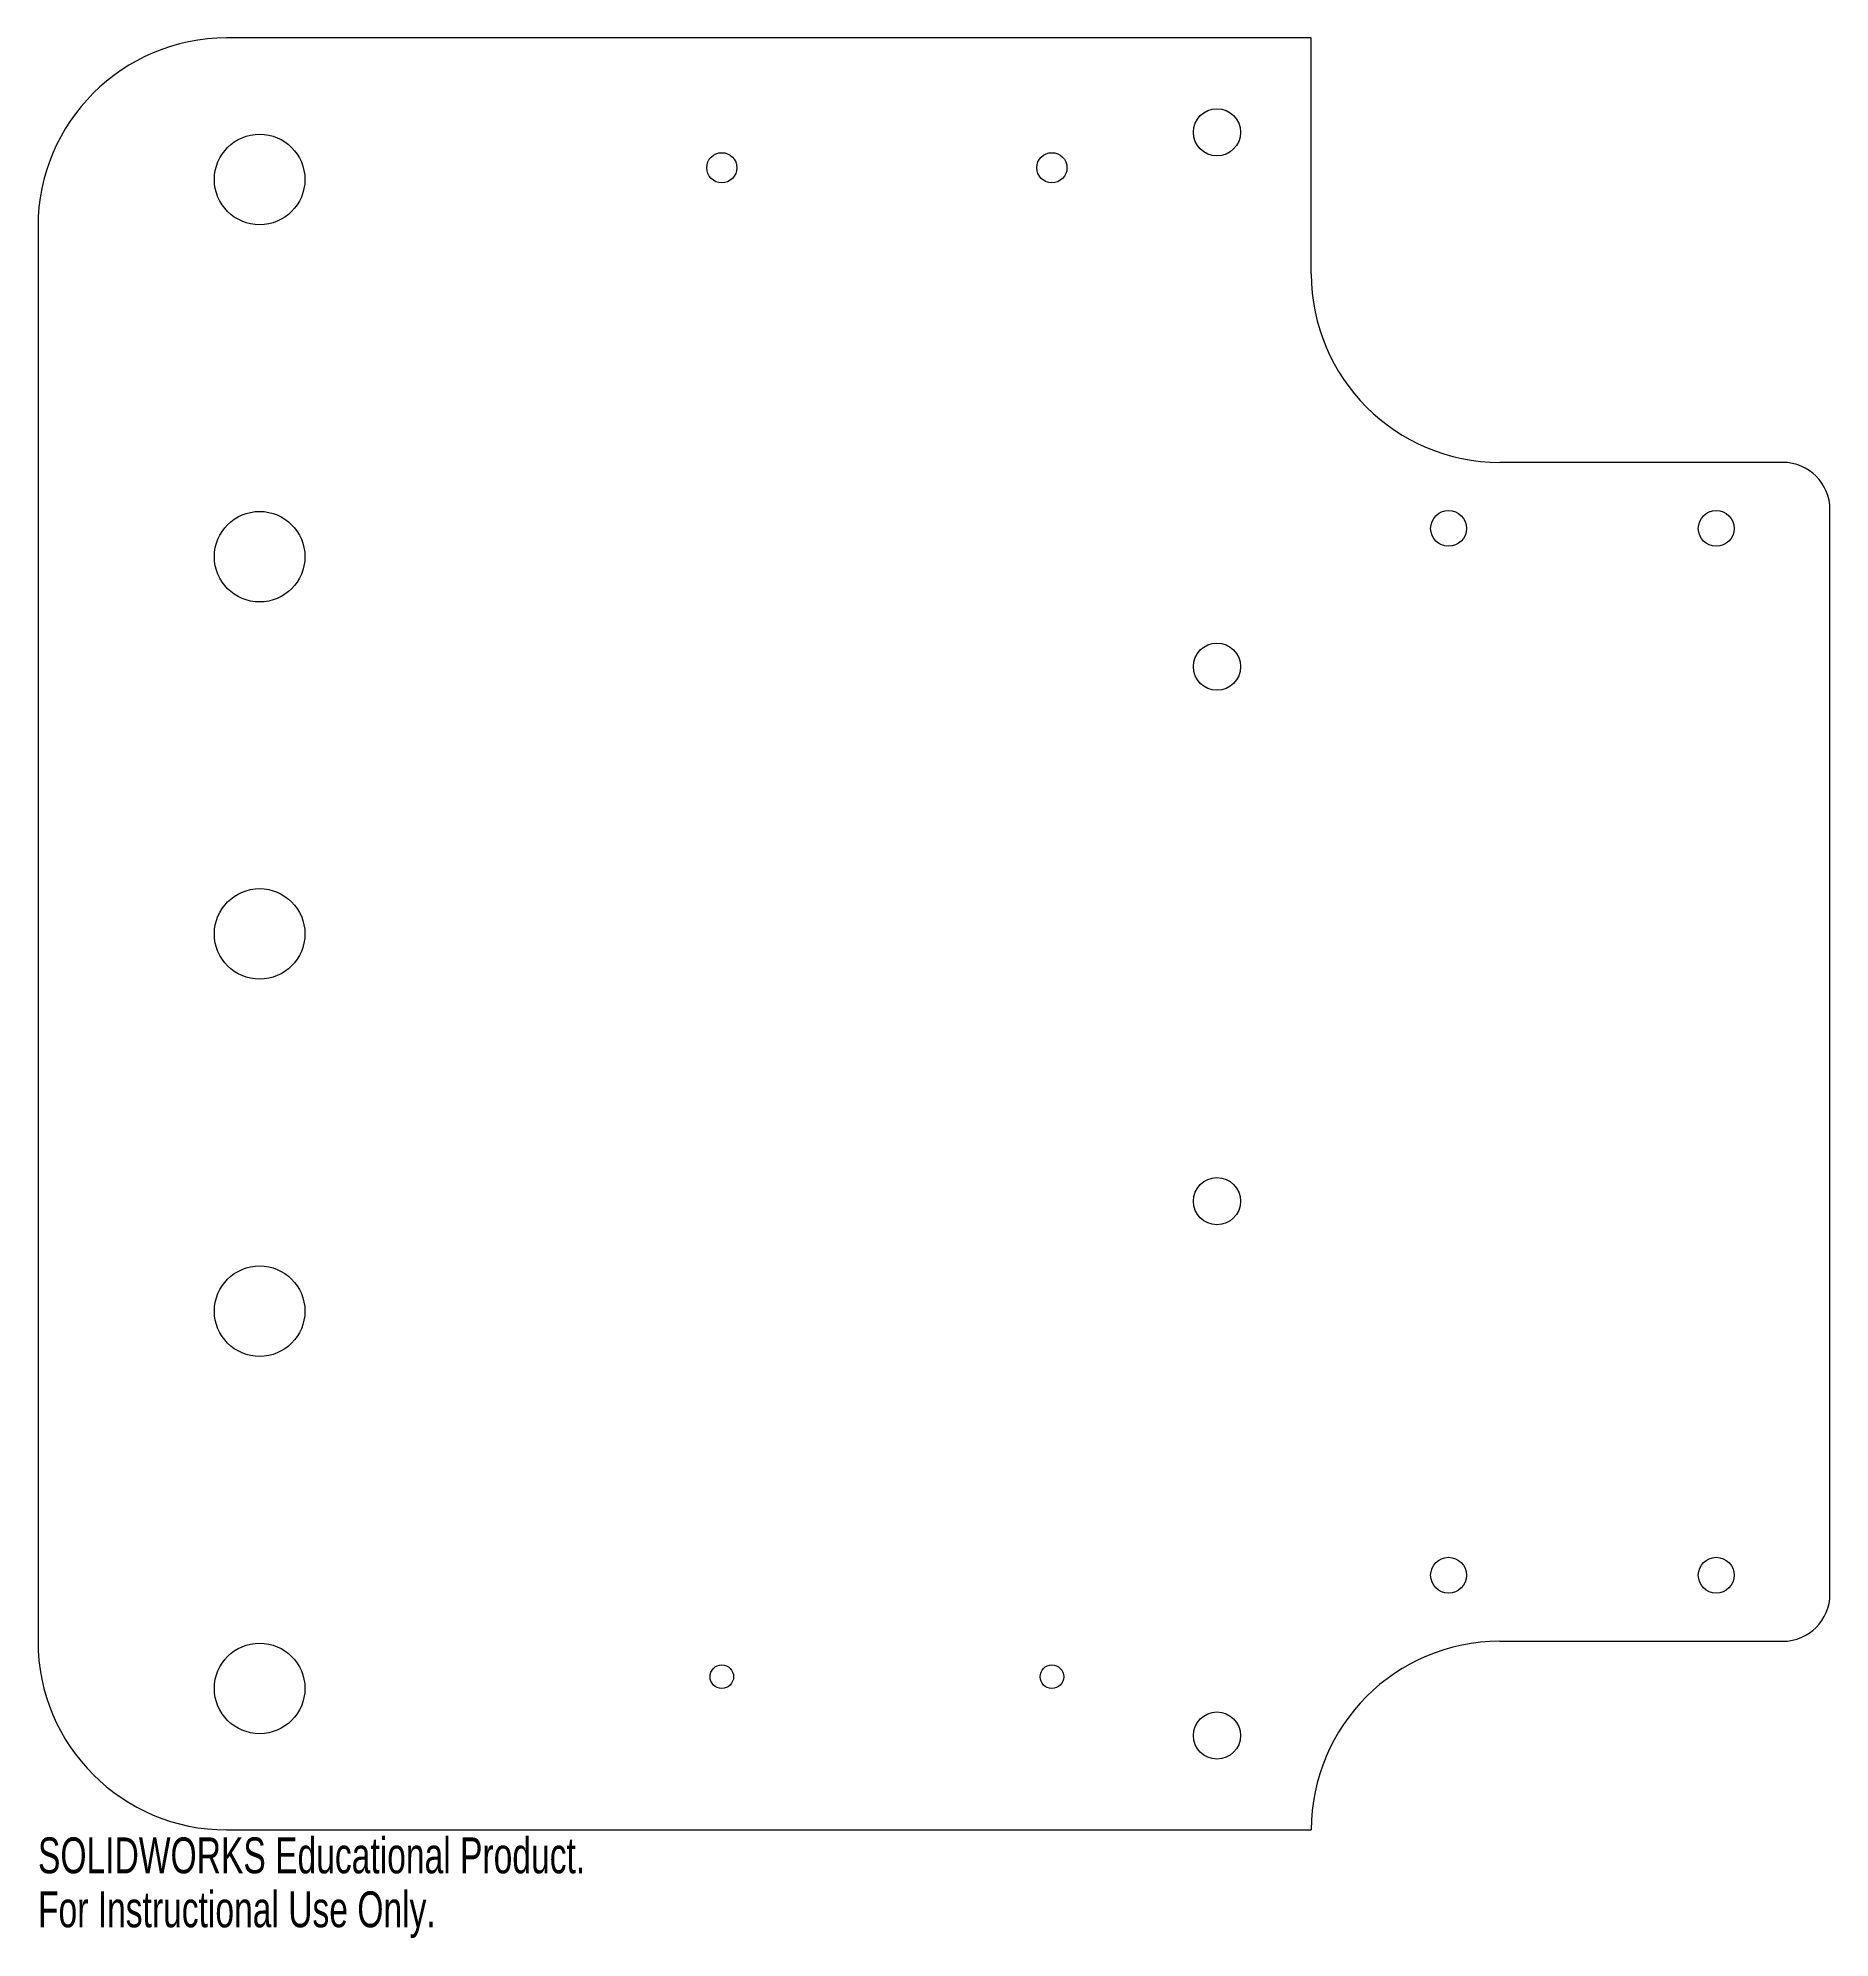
# Model space of a CAD drawing. Header units: inches. Extents: x -3.4 to 6.1, y -5.3 to 4.8.
import ezdxf

# ---------------------------------------------------------------- set-up
doc = ezdxf.new("R2010")
doc.units = ezdxf.units.IN
doc.header["$MEASUREMENT"] = 0
doc.styles.add('SLDTEXTSTYLE0', font='TXT', dxfattribs={"width": 0.7})

msp = doc.modelspace()

# ---------------------------------------------------------------- linework, layer by layer
at = {"color": 7, "linetype": 'Continuous', "lineweight": 15}
for p, q in [((3.375, 4.75), (-2.375, 4.75)), ((3.375, 3.5), (3.375, 4.75)), ((-3.375, 3.75), (-3.375, -3.75)), ((5.875, 2.5), (4.375, 2.5)), ((6.125, -3.5), (6.125, 2.25)), ((4.375, -3.75), (5.875, -3.75)), ((-2.375, -4.75), (3.375, -4.75))]:
    msp.add_line(p, q, dxfattribs=at)
for centre, radius in [((2.875, 4.25), 0.125), ((-2.2, 4), 0.24), ((0.25, 4.062), 0.08), ((2, 4.062), 0.08), ((-2.2, 2), 0.24), ((4.103, 2.15), 0.095), ((5.522, 2.15), 0.095), ((2.875, 1.417), 0.125), ((-2.2, 0), 0.24), ((2.875, -1.417), 0.125), ((-2.2, -2), 0.24), ((4.103, -3.4), 0.095), ((5.522, -3.4), 0.095), ((-2.2, -4), 0.24), ((0.25, -3.938), 0.0625), ((2, -3.938), 0.0625), ((2.875, -4.25), 0.125)]:
    msp.add_circle(centre, radius, dxfattribs=at)
for centre, radius, start, end in [((-2.375, 3.75), 1, 90, 180), ((4.375, 3.5), 1, 180, 270), ((5.875, 2.25), 0.25, 0, 90), ((5.875, -3.5), 0.25, 270, 0), ((-2.375, -3.75), 1, 180, 270), ((4.375, -4.75), 1, 90, 180)]:
    msp.add_arc(centre, radius, start, end, dxfattribs=at)

# ---------------------------------------------------------------- texts
at = {"color": 7, "linetype": 'Continuous', "char_height": 0.1903, "attachment_point": 1, "style": 'SLDTEXTSTYLE0'}
for s, insert in [('SOLIDWORKS Educational Product.', (-3.375, -4.79)), ('For Instructional Use Only.', (-3.375, -5.076))]:
    msp.add_mtext(s, dxfattribs=dict(at, insert=insert))

doc.saveas('drawing.dxf')
